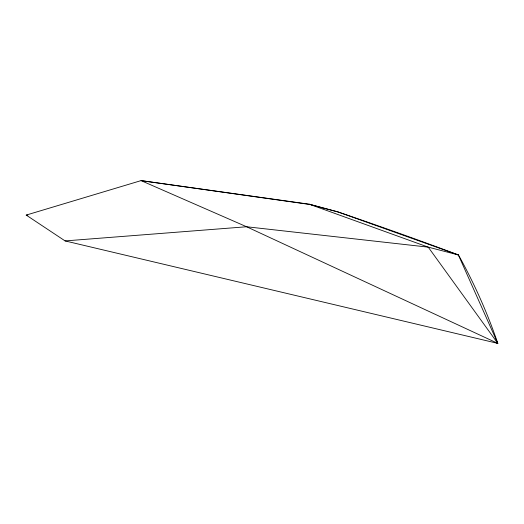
<?xml version="1.0" encoding="UTF-8"?>
<svg xmlns="http://www.w3.org/2000/svg" width="524" height="524" viewBox="0 0 524 524"><rect width="100%" height="100%" fill="white"/><g stroke="black" fill="none" stroke-linecap="round" stroke-linejoin="round"><path stroke-width="0.79" d="M26.2 215.089L141.061 180.616L309.324 204.203L338.032 211.951L356.968 218.449A1209.942 87.108 14.5 0 1 440.514 248.271L458.369 254.952L460.157 258.024A1758.649 940.2 -8.8 0 1 497.8 343.384L65.1 240.916L26.2 215.089L27.824 215.24M65.1 240.916L246.594 226.754L428.239 247.145L458.369 254.952L497.8 343.384L495.56 342.388M458.369 254.952L338.032 211.951L310.228 204.53L141.061 180.616L246.594 226.754L497.8 343.384L428.239 247.145L309.324 204.203"/></g></svg>
